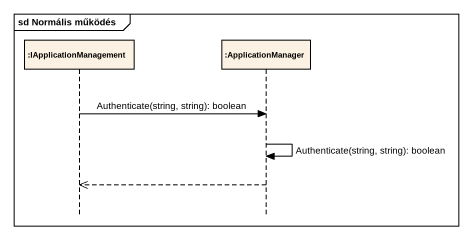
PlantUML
@startuml
mainframe sd Normális működés
hide footbox
participant ":IApplicationManagement" as IApplicationManagement
participant ":ApplicationManager" as ApplicationManager

IApplicationManagement -> ApplicationManager : Authenticate(string, string): boolean
ApplicationManager -> ApplicationManager : Authenticate(string, string): boolean
ApplicationManager -->> IApplicationManagement
@enduml
